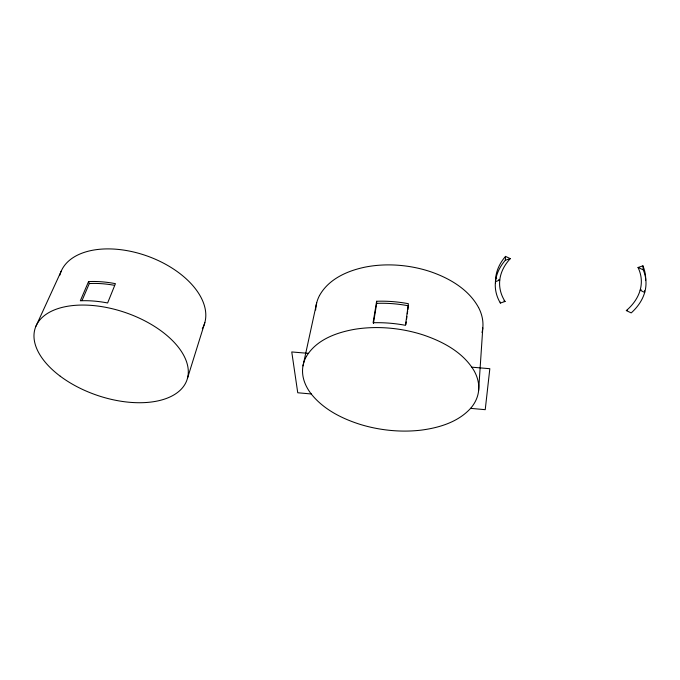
<?xml version="1.0" encoding="UTF-8"?>
<svg xmlns="http://www.w3.org/2000/svg" width="680" height="680" viewBox="0 0 680 680"><rect width="100%" height="100%" fill="white"/><g stroke="black" fill="none" stroke-linecap="round" stroke-linejoin="round"><path stroke-width="1.02" d="M500.361 303.05A75.378 49.666 -1.3 0 1 505.325 260.253L505.521 256.377L510.272 258.647A70.89 46.809 -1.4 0 0 505.062 301.478L500.361 303.05L500.412 302.09M478.618 390.558L482.808 327.879M405.841 324.666L406.207 321.929M406.58 319.209L406.938 316.506M407.303 313.811L407.668 311.125M407.847 309.791L408.382 305.804A86.114 52.487 8.2 0 0 376.695 303.374L376.618 301.274A89.25 54.409 8.2 0 1 408.391 303.705L405.475 325.32A90.856 53.822 8.3 0 0 373.107 322.753L376.618 301.274M373.413 323.468L376.695 303.374M302.991 365.899L316.71 302.762M187.451 378.361L204.85 322.558M82.127 300.305L89.301 283.56L88.561 281.596A78.566 44.353 19.3 0 1 115.43 283.662L107.627 302.966A79.874 43.843 19 0 0 80.316 300.789L88.561 281.596M35.938 326.247L61.191 271.209M319.549 295.469C328.772 278.902 347.565 270.716 365.373 267.07A86.326 55.148 8 0 1 430.772 271.779C449.76 278.358 468.724 289.425 478.592 307.598M306.374 356.473C316.31 339.839 336.048 332.673 354.203 329.383A91.009 53.558 8.3 0 1 423.3 334.968C443.029 341.649 463.097 352.291 474.062 370.727A83.453 49.317 8.1 0 1 470.637 408.323C458.048 422.152 439.118 427.805 421.107 430.142A91.817 54.528 8.3 0 1 360.281 424.43C341.802 418.582 323.484 409.351 311.194 393.933A83.275 49.198 8.6 0 1 306.365 356.464M641.197 289.756L640.144 290.164L644.665 292.485L644.529 290.751M627.479 310.19L626.322 310.59A70.89 46.809 -1.4 0 0 638.035 267.486L642.906 265.846A75.106 49.708 -1.4 0 1 645.66 280.389M505.325 260.253L510.272 258.647M308.618 353.379L291.762 351.951L297.747 392.76L311.44 393.992M471.92 367.183L489.829 368.704L485.231 409.683L470.483 408.349M638.035 267.486L643.221 269.832A75.378 49.666 -1.3 0 1 631.21 312.919L626.322 310.59M503.94 300.917L505.062 301.478M496.706 278.375L495.686 277.814L495.456 281.664L499.774 280.058L498.754 279.497M642.906 265.846L643.221 269.832M59.848 275.153A76.347 45.127 19.9 0 1 149.269 256.776A76.347 45.127 19.9 0 1 202.317 328.703M89.301 283.56A75.794 42.78 19.3 0 1 114.376 285.302M315.656 309.995A78.974 50.643 8.3 0 1 319.541 295.469M478.61 307.598A79.135 50.754 7.7 0 1 482.01 332.546M495.541 283.058A75.106 49.708 -1.4 0 1 505.521 256.377M60.231 376.193A80.172 43.715 18.9 0 0 186.804 380.392A80.172 43.715 18.9 0 0 86.385 305.116A80.172 43.715 18.9 0 0 60.231 376.193"/></g></svg>
